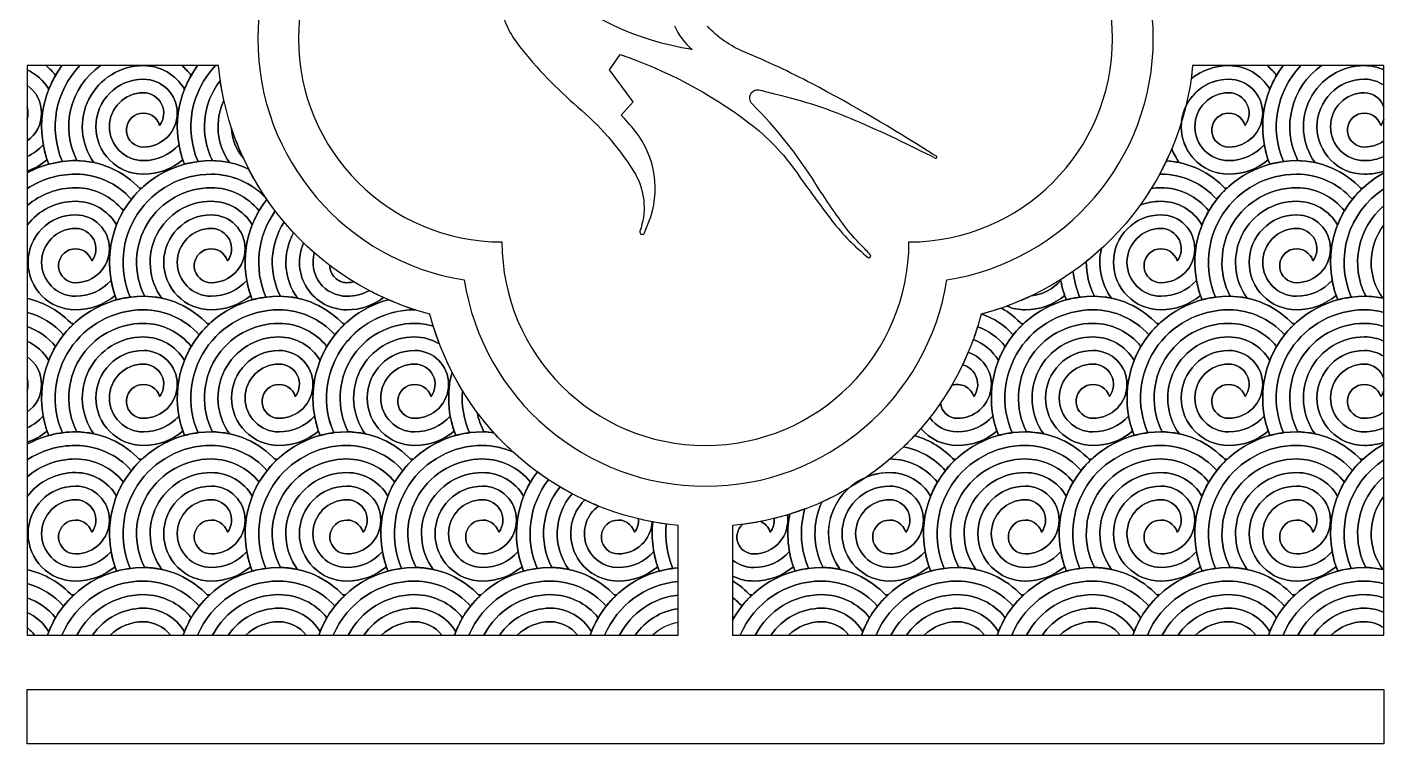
# Model space of a CAD drawing. Extents: x 46226 to 52544, y 29429 to 32275.
# Drawn here: x 49049 to 50049, y 30837 to 31366 of the extents above; entities that cross this region are included whole.
import ezdxf

# ---------------------------------------------------------------- set-up
doc = ezdxf.new("R2010")
doc.units = 0
doc.header["$LTSCALE"] = 1000
doc.header["$MEASUREMENT"] = 0
doc.layers.add('111', color=2, linetype='Continuous')

msp = doc.modelspace()

# ---------------------------------------------------------------- hatches: boundary and pattern name
h = msp.add_hatch(color=254)
h.dxf.hatch_style = 1
edge = h.paths.add_edge_path()
edge.add_arc((49399, 31357.4), 210, 246.3765, 246.4873)
edge.add_arc((49334.7, 31092.4), 75, 105.0249, 105.2453)
edge.add_arc((49384.7, 31192.4), 75, 201.4294, 201.6246, ccw=False)

# ---------------------------------------------------------------- linework, layer by layer
at = {"color": 254}
for points in [[(49345.9, 31154.2, -0.314682), (49190, 31337.4), (49049, 31337.4), (49049, 30917.4), (49529, 30917.4), (49529, 30998.3, -0.314682)], [(50049, 31337.4), (49908.1, 31337.4, -0.314682), (49752.2, 31154.2, -0.314682), (49569, 30998.3), (49569, 30917.4), (50049, 30917.4)]]:
    msp.add_lwpolyline(points, format="xyb", close=True, dxfattribs=at)
for points in [[(49064.9, 31320, 0.156813), (49049, 31334.3, 0.156813)], [(49065, 31264.7, -0.260921), (49074.7, 31337.4, -0.260921)], [(49063, 31337.4, -0.055516), (49070, 31330.3)], [(49087.8, 31337.4, 0.301155), (49075, 31266.7)], [(49085.7, 31267.4, -0.373627), (49103.1, 31337.4, -0.373627)], [(49164.9, 31320, 0.267156), (49134.7, 31337.4, 0.612657), (49098.3, 31265.9)], [(49165, 31264.7, -0.260921), (49174.7, 31337.4, -0.260921)], [(49163, 31337.4, -0.055516), (49170, 31330.3)], [(49187.8, 31337.4, 0.301155), (49175, 31266.7)], [(49964.9, 31320, 0.267156), (49934.7, 31337.4, 0.167718), (49906.9, 31327.8, 0.167718)], [(49965, 31264.7, -0.260921), (49974.7, 31337.4, -0.260921)], [(49963, 31337.4, -0.055516), (49970, 31330.3)], [(49987.8, 31337.4, 0.301155), (49975, 31266.7)], [(49985.7, 31267.4, -0.373627), (50003.1, 31337.4, -0.373627)], [(50049, 31334.3, 0.105907), (50034.7, 31337.4, 0.612657), (49998.3, 31265.9)], [(49049, 31322.9, -0.520634), (49049, 31281.9)], [(49163.8, 31268, -0.177369), (49134.7, 31257.4, -1), (49134.7, 31327.4, -1), (49134.7, 31277.4, -2), (49146.7, 31293.4, 0.618034), (49134.7, 31317.4, 1), (49134.7, 31267.4, 0.214424), (49160.9, 31279.1)], [(49185.7, 31267.4, -0.291681), (49191.3, 31326.2, -0.291681)], [(49963.8, 31268, -0.177369), (49934.7, 31257.4, -1), (49934.7, 31327.4, -1), (49934.7, 31277.4, -2), (49946.7, 31293.4, 0.618034), (49934.7, 31317.4, 1), (49934.7, 31267.4, 0.214424), (49960.9, 31279.1)], [(50049, 31259.7, -0.081243), (50034.7, 31257.4, -1), (50034.7, 31327.4, -0.153888), (50049, 31322.9, -0.153888)], [(49194.1, 31311.7, 0.274582), (49198.3, 31265.9)], [(50049, 31306.8, 0.329289), (50034.7, 31317.4, 1), (50034.7, 31267.4, 0.105907), (50049, 31270.4)], [(49049, 31298, 0.150303), (49049, 31306.8, 0.150303)], [(50049, 31281.9, -0.153888), (50034.7, 31277.4, -2), (50046.7, 31293.4, 0.086497), (50049, 31298, 0.086497)], [(49208.4, 31269.3, -0.174052), (49199.7, 31291.3, -0.174052)], [(49049, 31270.4, 0.106107), (49060.9, 31279.1)], [(49892.7, 31276.2, 0.065102), (49898.3, 31265.9)], [(49063.8, 31268, -0.094761), (49049, 31259.7, -0.094761)], [(49049, 31258.3, -0.124522), (49084.7, 31267.4, -0.210108), (49132.6, 31246.3)], [(49115, 31164.7, -0.52961), (49184.7, 31267.4, -0.110315), (49212.3, 31261.2, -0.110315)], [(49888.7, 31267.2, -0.194024), (49932.6, 31246.3)], [(49915, 31164.7, -0.52961), (49984.7, 31267.4, -0.210108), (50032.6, 31246.3, -0.210108)], [(49125.8, 31238.9, 0.214528), (49084.7, 31257.4, 0.146218), (49049, 31246.7, 0.146218)], [(49225.8, 31238.9, 0.214528), (49184.7, 31257.4, 0.538595), (49125, 31166.7)], [(49925.8, 31238.9, 0.214528), (49884.7, 31257.4, 0.003866), (49883.7, 31257.4, 0.003866)], [(50025.8, 31238.9, 0.214528), (49984.7, 31257.4, 0.538595), (49925, 31166.7)], [(50015, 31164.7, -0.380027), (50049, 31258.3, -0.380027)], [(49049, 31234.2, -0.178227), (49084.7, 31247.4, -0.229273), (49120, 31230.3)], [(49135.7, 31167.4, -0.560285), (49184.7, 31247.4, -0.229273), (49220, 31230.3, -0.229273)], [(49131.5, 31247.5, 0.012388), (49133.7, 31247.4, 0.012388)], [(49877.6, 31246.9, -0.03218), (49884.7, 31247.4, -0.229273), (49920, 31230.3)], [(49935.7, 31167.4, -0.560285), (49984.7, 31247.4, -0.229273), (50020, 31230.3, -0.229273)], [(49931.5, 31247.5, 0.012388), (49933.7, 31247.4, 0.012388)], [(50049, 31246.7, 0.363732), (50025, 31166.7)], [(50031.5, 31247.5, 0.012388), (50033.7, 31247.4, 0.012388)], [(49114.9, 31220, 0.267156), (49084.7, 31237.4, 0.232801), (49049, 31219.8, 0.232801)], [(49214.9, 31220, 0.267156), (49184.7, 31237.4, 0.612657), (49148.3, 31165.9)], [(49215, 31164.7, -0.267087), (49225.7, 31238.7, -0.267087)], [(49231.9, 31230.3, 0.262698), (49225, 31166.7)], [(49914.9, 31220, 0.267156), (49884.7, 31237.4, 0.086336), (49869.5, 31234.7, 0.086336)], [(50014.9, 31220, 0.267156), (49984.7, 31237.4, 0.612657), (49948.3, 31165.9)], [(50035.7, 31167.4, -0.34737), (50049, 31234.2, -0.34737)], [(49113.8, 31168, -0.177369), (49084.7, 31157.4, -1), (49084.7, 31227.4, -1), (49084.7, 31177.4, -2), (49096.7, 31193.4, 0.618034), (49084.7, 31217.4, 1), (49084.7, 31167.4, 0.214424), (49110.9, 31179.1)], [(49213.8, 31168, -0.177369), (49184.7, 31157.4, -1), (49184.7, 31227.4, -1), (49184.7, 31177.4, -2), (49196.7, 31193.4, 0.618034), (49184.7, 31217.4, 1), (49184.7, 31167.4, 0.214424), (49210.9, 31179.1)], [(49235.7, 31167.4, -0.266774), (49238.4, 31222.1, -0.266774)], [(49913.8, 31168, -0.177369), (49884.7, 31157.4, -1), (49884.7, 31227.4, -1), (49884.7, 31177.4, -2), (49896.7, 31193.4, 0.618034), (49884.7, 31217.4, 1), (49884.7, 31167.4, 0.214424), (49910.9, 31179.1)], [(50013.8, 31168, -0.177369), (49984.7, 31157.4, -1), (49984.7, 31227.4, -1), (49984.7, 31177.4, -2), (49996.7, 31193.4, 0.618034), (49984.7, 31217.4, 1), (49984.7, 31167.4, 0.214424), (50010.9, 31179.1)], [(49245.4, 31214.2, 0.291718), (49248.3, 31165.9)], [(50049, 31219.8, 0.332441), (50048.3, 31165.9)], [(49311.7, 31166.4, -0.162414), (49284.7, 31157.4, -0.54382), (49252.8, 31206.7)], [(49840.8, 31202.5, 0.216981), (49848.3, 31165.9)], [(49260.7, 31199.4, 0.500039), (49284.7, 31167.4, 0.123734), (49301.2, 31171.5, 0.123734)], [(49289.9, 31177.9, -0.052931), (49284.7, 31177.4, -0.417279), (49272.2, 31190, -0.417279)], [(49835.7, 31167.4, -0.121337), (49829.7, 31193, -0.121337)], [(49820, 31185.7, 0.075929), (49825, 31166.7)], [(49789, 31167.6, 0.182003), (49810.9, 31179.1)], [(49815, 31164.7, -0.051557), (49810.8, 31179.6, -0.051557)], [(49049, 31165.8, -0.152664), (49082.6, 31146.3)], [(49065, 31064.7, -0.52961), (49134.7, 31167.4, -0.210108), (49182.6, 31146.3, -0.210108)], [(49165, 31064.7, -0.52961), (49234.7, 31167.4, -0.210108), (49282.6, 31146.3, -0.210108)], [(49265, 31064.7, -0.448368), (49315.2, 31164.8, -0.448368)], [(49315, 31164.7, -0.000852), (49314.9, 31165, -0.000852)], [(49765, 31064.7, -0.52961), (49834.7, 31167.4, -0.210108), (49882.6, 31146.3, -0.210108)], [(49813.8, 31168, -0.177369), (49784.7, 31157.4, -0.100114), (49771.1, 31160.1, -0.100114)], [(49865, 31064.7, -0.52961), (49934.7, 31167.4, -0.210108), (49982.6, 31146.3, -0.210108)], [(49965, 31064.7, -0.52961), (50034.7, 31167.4, -0.055658), (50049, 31165.8, -0.055658)], [(49075.8, 31138.9, 0.146427), (49049, 31155.5, 0.146427)], [(49175.8, 31138.9, 0.214528), (49134.7, 31157.4, 0.538595), (49075, 31066.7)], [(49275.8, 31138.9, 0.214528), (49234.7, 31157.4, 0.538595), (49175, 31066.7)], [(49335, 31157.4, 0.001403), (49334.7, 31157.4, 0.538595), (49275, 31066.7)], [(49775.8, 31138.9, 0.128682), (49752.7, 31154.3, 0.128682)], [(49767.1, 31158.7, -0.076724), (49782.6, 31146.3)], [(49875.8, 31138.9, 0.214528), (49834.7, 31157.4, 0.538595), (49775, 31066.7)], [(49975.8, 31138.9, 0.214528), (49934.7, 31157.4, 0.538595), (49875, 31066.7)], [(50049, 31155.5, 0.066027), (50034.7, 31157.4, 0.538595), (49975, 31066.7)], [(49049, 31145, -0.145323), (49070, 31130.3)], [(49085.7, 31067.4, -0.560285), (49134.7, 31147.4, -0.229273), (49170, 31130.3, -0.229273)], [(49081.5, 31147.5, 0.012388), (49083.7, 31147.4, 0.012388)], [(49185.7, 31067.4, -0.560285), (49234.7, 31147.4, -0.229273), (49270, 31130.3, -0.229273)], [(49181.5, 31147.5, 0.012388), (49183.7, 31147.4, 0.012388)], [(49285.7, 31067.4, -0.560285), (49334.7, 31147.4, -0.077756), (49348.4, 31145.2, -0.077756)], [(49281.5, 31147.5, 0.012388), (49283.7, 31147.4, 0.012388)], [(49749.5, 31144.9, -0.142442), (49770, 31130.3)], [(49785.7, 31067.4, -0.560285), (49834.7, 31147.4, -0.229273), (49870, 31130.3, -0.229273)], [(49781.5, 31147.5, 0.012388), (49783.7, 31147.4, 0.012388)], [(49885.7, 31067.4, -0.560285), (49934.7, 31147.4, -0.229273), (49970, 31130.3, -0.229273)], [(49881.5, 31147.5, 0.012388), (49883.7, 31147.4, 0.012388)], [(49985.7, 31067.4, -0.560285), (50034.7, 31147.4, -0.081243), (50049, 31145, -0.081243)], [(49981.5, 31147.5, 0.012388), (49983.7, 31147.4, 0.012388)], [(49064.9, 31120, 0.156813), (49049, 31134.3, 0.156813)], [(49164.9, 31120, 0.267156), (49134.7, 31137.4, 0.612657), (49098.3, 31065.9)], [(49264.9, 31120, 0.267156), (49234.7, 31137.4, 0.612657), (49198.3, 31065.9)], [(49352.9, 31132.2, 0.137867), (49334.7, 31137.4, 0.612657), (49298.3, 31065.9)], [(49764.9, 31120, 0.17835), (49746.3, 31135.4, 0.17835)], [(49864.9, 31120, 0.267156), (49834.7, 31137.4, 0.612657), (49798.3, 31065.9)], [(49964.9, 31120, 0.267156), (49934.7, 31137.4, 0.612657), (49898.3, 31065.9)], [(50049, 31134.3, 0.105907), (50034.7, 31137.4, 0.612657), (49998.3, 31065.9)], [(49049, 31122.9, -0.520634), (49049, 31081.9, -0.520634)], [(49163.8, 31068, -0.177369), (49134.7, 31057.4, -1), (49134.7, 31127.4, -1), (49134.7, 31077.4, -2), (49146.7, 31093.4, 0.618034), (49134.7, 31117.4, 1), (49134.7, 31067.4, 0.214424), (49160.9, 31079.1)], [(49263.8, 31068, -0.177369), (49234.7, 31057.4, -1), (49234.7, 31127.4, -1), (49234.7, 31077.4, -2), (49246.7, 31093.4, 0.618034), (49234.7, 31117.4, 1), (49234.7, 31067.4, 0.214424), (49260.9, 31079.1)], [(49363.8, 31068, -0.177369), (49334.7, 31057.4, -1), (49334.7, 31127.4, -1), (49334.7, 31077.4, -2), (49346.7, 31093.4, 0.618034), (49334.7, 31117.4, 1), (49334.7, 31067.4, 0.214424), (49360.9, 31079.1)], [(49742.7, 31126.1, -0.849802), (49734.7, 31077.4, -0.385901), (49722.2, 31088.7, -0.385901)], [(49863.8, 31068, -0.177369), (49834.7, 31057.4, -1), (49834.7, 31127.4, -1), (49834.7, 31077.4, -2), (49846.7, 31093.4, 0.618034), (49834.7, 31117.4, 1), (49834.7, 31067.4, 0.214424), (49860.9, 31079.1)], [(49963.8, 31068, -0.177369), (49934.7, 31057.4, -1), (49934.7, 31127.4, -1), (49934.7, 31077.4, -2), (49946.7, 31093.4, 0.618034), (49934.7, 31117.4, 1), (49934.7, 31067.4, 0.214424), (49960.9, 31079.1)], [(50049, 31059.7, -0.081243), (50034.7, 31057.4, -1), (50034.7, 31127.4, -0.153888), (50049, 31122.9)], [(49365, 31064.7, -0.160262), (49362.2, 31111.5, -0.160262)], [(49730.5, 31101.6, -0.432167), (49746.7, 31093.4, 0.531995), (49738.5, 31116.9)], [(50049, 31106.8, 0.329289), (50034.7, 31117.4, 1), (50034.7, 31067.4, 0.105907), (50049, 31070.4, 0.105907)], [(49049, 31098, 0.150303), (49049, 31106.8)], [(50049, 31081.9, -0.153888), (50034.7, 31077.4, -2), (50046.7, 31093.4, 0.086497), (50049, 31098, 0.086497)], [(49369.9, 31097.7, 0.122647), (49375, 31066.7)], [(49385.7, 31067.4, -0.069691), (49380.7, 31081.8, -0.069691)], [(49049, 31070.4, 0.106107), (49060.9, 31079.1)], [(49714.3, 31077.9, 0.242444), (49734.7, 31067.4, 0.214424), (49760.9, 31079.1)], [(49063.8, 31068, -0.094761), (49049, 31059.7, -0.094761)], [(49049, 31058.3, -0.124522), (49084.7, 31067.4, -0.210108), (49132.6, 31046.3)], [(49115, 30964.7, -0.52961), (49184.7, 31067.4, -0.210108), (49232.6, 31046.3, -0.210108)], [(49215, 30964.7, -0.52961), (49284.7, 31067.4, -0.210108), (49332.6, 31046.3, -0.210108)], [(49315, 30964.7, -0.52961), (49384.7, 31067.4, -0.031978), (49393, 31066.8, -0.031978)], [(49703.1, 31064.7, -0.136041), (49732.6, 31046.3)], [(49763.8, 31068, -0.177369), (49734.7, 31057.4, -0.222405), (49707.8, 31069.9, -0.222405)], [(49715, 30964.7, -0.52961), (49784.7, 31067.4, -0.210108), (49832.6, 31046.3, -0.210108)], [(49815, 30964.7, -0.52961), (49884.7, 31067.4, -0.210108), (49932.6, 31046.3, -0.210108)], [(49915, 30964.7, -0.52961), (49984.7, 31067.4, -0.210108), (50032.6, 31046.3, -0.210108)], [(49125.8, 31038.9, 0.214528), (49084.7, 31057.4, 0.146218), (49049, 31046.7, 0.146218)], [(49225.8, 31038.9, 0.214528), (49184.7, 31057.4, 0.538595), (49125, 30966.7)], [(49325.8, 31038.9, 0.214528), (49284.7, 31057.4, 0.538595), (49225, 30966.7)], [(49407.1, 31052.6, 0.10523), (49384.7, 31057.4, 0.538595), (49325, 30966.7)], [(49725.8, 31038.9, 0.165694), (49695, 31056.4, 0.165694)], [(49825.8, 31038.9, 0.214528), (49784.7, 31057.4, 0.538595), (49725, 30966.7)], [(49925.8, 31038.9, 0.214528), (49884.7, 31057.4, 0.538595), (49825, 30966.7)], [(50025.8, 31038.9, 0.214528), (49984.7, 31057.4, 0.538595), (49925, 30966.7)], [(50015, 30964.7, -0.380027), (50049, 31058.3, -0.380027)], [(49049, 31034.2, -0.178227), (49084.7, 31047.4, -0.229273), (49120, 31030.3)], [(49135.7, 30967.4, -0.560285), (49184.7, 31047.4, -0.229273), (49220, 31030.3, -0.229273)], [(49131.5, 31047.5, 0.012388), (49133.7, 31047.4, 0.012388)], [(49235.7, 30967.4, -0.560285), (49284.7, 31047.4, -0.229273), (49320, 31030.3, -0.229273)], [(49231.5, 31047.5, 0.012388), (49233.7, 31047.4, 0.012388)], [(49335.7, 30967.4, -0.560285), (49384.7, 31047.4, -0.229273), (49420, 31030.3, -0.229273)], [(49331.5, 31047.5, 0.012388), (49333.7, 31047.4, 0.012388)], [(49685, 31047.4, -0.227225), (49720, 31030.3)], [(49735.7, 30967.4, -0.560285), (49784.7, 31047.4, -0.229273), (49820, 31030.3, -0.229273)], [(49731.5, 31047.5, 0.012388), (49733.7, 31047.4, 0.012388)], [(49835.7, 30967.4, -0.560285), (49884.7, 31047.4, -0.229273), (49920, 31030.3, -0.229273)], [(49831.5, 31047.5, 0.012388), (49833.7, 31047.4, 0.012388)], [(49935.7, 30967.4, -0.560285), (49984.7, 31047.4, -0.229273), (50020, 31030.3, -0.229273)], [(49931.5, 31047.5, 0.012388), (49933.7, 31047.4, 0.012388)], [(50049, 31046.7, 0.363732), (50025, 30966.7)], [(50031.5, 31047.5, 0.012388), (50033.7, 31047.4, 0.012388)], [(49114.9, 31020, 0.267156), (49084.7, 31037.4, 0.232801), (49049, 31019.8, 0.232801)], [(49214.9, 31020, 0.267156), (49184.7, 31037.4, 0.612657), (49148.3, 30965.9)], [(49314.9, 31020, 0.267156), (49284.7, 31037.4, 0.612657), (49248.3, 30965.9)], [(49414.9, 31020, 0.267156), (49384.7, 31037.4, 0.612657), (49348.3, 30965.9)], [(49415, 30964.7, -0.263121), (49425.1, 31037.9, -0.263121)], [(49433.3, 31032.1, 0.272433), (49425, 30966.7)], [(49714.9, 31020, 0.267156), (49684.7, 31037.4, 0.612657), (49648.3, 30965.9)], [(49814.9, 31020, 0.267156), (49784.7, 31037.4, 0.612657), (49748.3, 30965.9)], [(49914.9, 31020, 0.267156), (49884.7, 31037.4, 0.612657), (49848.3, 30965.9)], [(50014.9, 31020, 0.267156), (49984.7, 31037.4, 0.612657), (49948.3, 30965.9)], [(50035.7, 30967.4, -0.34737), (50049, 31034.2, -0.34737)], [(49113.8, 30968, -0.177369), (49084.7, 30957.4, -1), (49084.7, 31027.4, -1), (49084.7, 30977.4, -2), (49096.7, 30993.4, 0.618034), (49084.7, 31017.4, 1), (49084.7, 30967.4, 0.214424), (49110.9, 30979.1)], [(49213.8, 30968, -0.177369), (49184.7, 30957.4, -1), (49184.7, 31027.4, -1), (49184.7, 30977.4, -2), (49196.7, 30993.4, 0.618034), (49184.7, 31017.4, 1), (49184.7, 30967.4, 0.214424), (49210.9, 30979.1)], [(49313.8, 30968, -0.177369), (49284.7, 30957.4, -1), (49284.7, 31027.4, -1), (49284.7, 30977.4, -2), (49296.7, 30993.4, 0.618034), (49284.7, 31017.4, 1), (49284.7, 30967.4, 0.214424), (49310.9, 30979.1)], [(49413.8, 30968, -0.177369), (49384.7, 30957.4, -1), (49384.7, 31027.4, -1), (49384.7, 30977.4, -2), (49396.7, 30993.4, 0.618034), (49384.7, 31017.4, 1), (49384.7, 30967.4, 0.214424), (49410.9, 30979.1)], [(49435.7, 30967.4, -0.295306), (49441.8, 31026.8, -0.295306)], [(49450.7, 31021.8, 0.348559), (49448.3, 30965.9)], [(49713.8, 30968, -0.177369), (49684.7, 30957.4, -1), (49684.7, 31027.4, -1), (49684.7, 30977.4, -2), (49696.7, 30993.4, 0.618034), (49684.7, 31017.4, 1), (49684.7, 30967.4, 0.214424), (49710.9, 30979.1)], [(49813.8, 30968, -0.177369), (49784.7, 30957.4, -1), (49784.7, 31027.4, -1), (49784.7, 30977.4, -2), (49796.7, 30993.4, 0.618034), (49784.7, 31017.4, 1), (49784.7, 30967.4, 0.214424), (49810.9, 30979.1)], [(49913.8, 30968, -0.177369), (49884.7, 30957.4, -1), (49884.7, 31027.4, -1), (49884.7, 30977.4, -2), (49896.7, 30993.4, 0.618034), (49884.7, 31017.4, 1), (49884.7, 30967.4, 0.214424), (49910.9, 30979.1)], [(50013.8, 30968, -0.177369), (49984.7, 30957.4, -1), (49984.7, 31027.4, -1), (49984.7, 30977.4, -2), (49996.7, 30993.4, 0.618034), (49984.7, 31017.4, 1), (49984.7, 30967.4, 0.214424), (50010.9, 30979.1)], [(49513.8, 30968, -0.177369), (49484.7, 30957.4, -0.669013), (49460, 31017.2, -0.669013)], [(49470.2, 31012.7, 0.730123), (49484.7, 30967.4, 0.214424), (49510.9, 30979.1)], [(49622.3, 31010.6, 0.173992), (49625, 30966.7)], [(49635.7, 30967.4, -0.23168), (49634.9, 31015.7, -0.23168)], [(50049, 31019.8, 0.332441), (50048.3, 30965.9)], [(49509.7, 31001.1, -0.399329), (49484.7, 30977.4, -2), (49496.7, 30993.4, 0.177448), (49499.7, 31003.3)], [(49515, 30964.7, -0.123789), (49510.2, 31001, -0.123789)], [(49609.4, 31006.2, -0.460411), (49584.7, 30977.4, -0.686899), (49576.3, 30999.2, -0.686899)], [(49589.7, 31001.3, -0.223086), (49596.7, 30993.4, 0.182742), (49599.6, 31003.6)], [(49615, 30964.7, -0.143553), (49611.1, 31006.7, -0.143553)], [(49520.1, 30999.4, 0.129055), (49525, 30966.7)], [(49569, 30972.9, 0.170902), (49584.7, 30967.4, 0.214424), (49610.9, 30979.1)], [(49049, 30965.8, -0.152664), (49082.6, 30946.3)], [(49064, 30917.4, -0.317837), (49134.7, 30967.4, -0.210108), (49182.6, 30946.3)], [(49164, 30917.4, -0.317837), (49234.7, 30967.4, -0.210108), (49282.6, 30946.3)], [(49264, 30917.4, -0.317837), (49334.7, 30967.4, -0.210108), (49382.6, 30946.3)], [(49364, 30917.4, -0.317837), (49434.7, 30967.4, -0.210108), (49482.6, 30946.3)], [(49464, 30917.4, -0.297156), (49529, 30967.2)], [(49613.8, 30968, -0.177369), (49584.7, 30957.4, -0.116517), (49569, 30961.1, -0.116517)], [(49569, 30928.6, -0.273122), (49634.7, 30967.4, -0.210108), (49682.6, 30946.3)], [(49664, 30917.4, -0.317837), (49734.7, 30967.4, -0.210108), (49782.6, 30946.3)], [(49764, 30917.4, -0.317837), (49834.7, 30967.4, -0.210108), (49882.6, 30946.3)], [(49864, 30917.4, -0.317837), (49934.7, 30967.4, -0.210108), (49982.6, 30946.3)], [(49964, 30917.4, -0.317837), (50034.7, 30967.4, -0.055658), (50049, 30965.8)], [(49075.8, 30938.9, 0.146427), (49049, 30955.5, 0.146427)], [(49175.8, 30938.9, 0.214528), (49134.7, 30957.4, 0.302776), (49074.7, 30917.4, 0.302776)], [(49275.8, 30938.9, 0.214528), (49234.7, 30957.4, 0.302776), (49174.7, 30917.4, 0.302776)], [(49375.8, 30938.9, 0.214528), (49334.7, 30957.4, 0.302776), (49274.7, 30917.4, 0.302776)], [(49475.8, 30938.9, 0.214528), (49434.7, 30957.4, 0.302776), (49374.7, 30917.4, 0.302776)], [(49529, 30957.1, 0.279121), (49474.7, 30917.4, 0.279121)], [(49569, 30957.6, -0.068061), (49582.6, 30946.3)], [(49675.8, 30938.9, 0.214528), (49634.7, 30957.4, 0.302776), (49574.7, 30917.4, 0.302776)], [(49775.8, 30938.9, 0.214528), (49734.7, 30957.4, 0.302776), (49674.7, 30917.4, 0.302776)], [(49875.8, 30938.9, 0.214528), (49834.7, 30957.4, 0.302776), (49774.7, 30917.4, 0.302776)], [(49975.8, 30938.9, 0.214528), (49934.7, 30957.4, 0.302776), (49874.7, 30917.4, 0.302776)], [(50049, 30955.5, 0.066027), (50034.7, 30957.4, 0.302776), (49974.7, 30917.4, 0.302776)], [(49049, 30945, -0.145323), (49070, 30930.3)], [(49081.5, 30947.5, 0.012388), (49083.7, 30947.4, 0.012388)], [(49085.7, 30917.4, -0.281861), (49134.7, 30947.4, -0.229273), (49170, 30930.3)], [(49181.5, 30947.5, 0.012388), (49183.7, 30947.4, 0.012388)], [(49185.7, 30917.4, -0.281861), (49234.7, 30947.4, -0.229273), (49270, 30930.3)], [(49281.5, 30947.5, 0.012388), (49283.7, 30947.4, 0.012388)], [(49285.7, 30917.4, -0.281861), (49334.7, 30947.4, -0.229273), (49370, 30930.3)], [(49381.5, 30947.5, 0.012388), (49383.7, 30947.4, 0.012388)], [(49385.7, 30917.4, -0.281861), (49434.7, 30947.4, -0.229273), (49470, 30930.3)], [(49481.5, 30947.5, 0.012388), (49483.7, 30947.4, 0.012388)], [(49485.7, 30917.4, -0.254222), (49529, 30947.1)], [(49575.8, 30938.9, 0.042788), (49569, 30945.3, 0.042788)], [(49581.5, 30947.5, 0.012388), (49583.7, 30947.4, 0.012388)], [(49585.7, 30917.4, -0.281861), (49634.7, 30947.4, -0.229273), (49670, 30930.3)], [(49681.5, 30947.5, 0.012388), (49683.7, 30947.4, 0.012388)], [(49685.7, 30917.4, -0.281861), (49734.7, 30947.4, -0.229273), (49770, 30930.3)], [(49781.5, 30947.5, 0.012388), (49783.7, 30947.4, 0.012388)], [(49785.7, 30917.4, -0.281861), (49834.7, 30947.4, -0.229273), (49870, 30930.3)], [(49881.5, 30947.5, 0.012388), (49883.7, 30947.4, 0.012388)], [(49885.7, 30917.4, -0.281861), (49934.7, 30947.4, -0.229273), (49970, 30930.3)], [(49981.5, 30947.5, 0.012388), (49983.7, 30947.4, 0.012388)], [(49985.7, 30917.4, -0.281861), (50034.7, 30947.4, -0.081243), (50049, 30945)], [(49064.9, 30920, 0.156813), (49049, 30934.3, 0.156813)], [(49164.9, 30920, 0.267156), (49134.7, 30937.4, 0.250492), (49097.3, 30917.4, 0.250492)], [(49264.9, 30920, 0.267156), (49234.7, 30937.4, 0.250492), (49197.3, 30917.4, 0.250492)], [(49364.9, 30920, 0.267156), (49334.7, 30937.4, 0.250492), (49297.3, 30917.4, 0.250492)], [(49464.9, 30920, 0.267156), (49434.7, 30937.4, 0.250492), (49397.3, 30917.4, 0.250492)], [(49529, 30937, 0.217221), (49497.3, 30917.4, 0.217221)], [(49569, 30931.5, -0.008373), (49570, 30930.3)], [(49664.9, 30920, 0.267156), (49634.7, 30937.4, 0.250492), (49597.3, 30917.4, 0.250492)], [(49764.9, 30920, 0.267156), (49734.7, 30937.4, 0.250492), (49697.3, 30917.4, 0.250492)], [(49864.9, 30920, 0.267156), (49834.7, 30937.4, 0.250492), (49797.3, 30917.4, 0.250492)], [(49964.9, 30920, 0.267156), (49934.7, 30937.4, 0.250492), (49897.3, 30917.4, 0.250492)], [(50049, 30934.3, 0.105907), (50034.7, 30937.4, 0.250492), (49997.3, 30917.4, 0.250492)], [(49049, 30922.9, -0.0793), (49054.7, 30917.4)], [(49110.2, 30917.4, -0.196262), (49134.7, 30927.4, -0.236068), (49154.7, 30917.4)], [(49210.2, 30917.4, -0.196262), (49234.7, 30927.4, -0.236068), (49254.7, 30917.4)], [(49310.2, 30917.4, -0.196262), (49334.7, 30927.4, -0.236068), (49354.7, 30917.4)], [(49410.2, 30917.4, -0.196262), (49434.7, 30927.4, -0.236068), (49454.7, 30917.4)], [(49529, 30926.9, 0.154381), (49510.2, 30917.4, 0.154381)], [(49610.2, 30917.4, -0.196262), (49634.7, 30927.4, -0.236068), (49654.7, 30917.4)], [(49710.2, 30917.4, -0.196262), (49734.7, 30927.4, -0.236068), (49754.7, 30917.4)], [(49810.2, 30917.4, -0.196262), (49834.7, 30927.4, -0.236068), (49854.7, 30917.4)], [(49910.2, 30917.4, -0.196262), (49934.7, 30927.4, -0.236068), (49954.7, 30917.4)], [(50010.2, 30917.4, -0.196262), (50034.7, 30927.4, -0.153888), (50049, 30922.9)]]:
    msp.add_lwpolyline(points, format="xyb", dxfattribs=at)
at = {"layer": '111'}
for points in [[(49726.9, 31179.5, 0.855655), (49726.9, 31535.2, 0.855655), (49371.2, 31535.2, 0.855655), (49371.2, 31179.5, 0.855655)], [(49070, 31330.3, 0.055516), (49063, 31337.4), (49049, 31337.4), (49049, 31334.3, -0.156813), (49064.9, 31320, -0.038358)], [(49087.8, 31337.4), (49074.7, 31337.4, 0.260921), (49065, 31264.7, -0.034002), (49075, 31266.7, -0.301155)], [(49134.7, 31337.4), (49103.1, 31337.4, 0.373627), (49085.7, 31267.4, -0.048768), (49098.3, 31265.9, -0.612657)], [(49163, 31337.4), (49134.7, 31337.4, -0.267156), (49164.9, 31320, -0.038358), (49170, 31330.3, 0.055516)], [(49187.8, 31337.4), (49174.7, 31337.4, 0.260921), (49165, 31264.7, -0.034002), (49175, 31266.7, -0.301155)], [(49934.7, 31337.4), (49908.1, 31337.4, -0.011487), (49906.9, 31327.8, -0.167718)], [(49963, 31337.4), (49934.7, 31337.4, -0.267156), (49964.9, 31320, -0.038358), (49970, 31330.3, 0.055516)], [(49987.8, 31337.4), (49974.7, 31337.4, 0.260921), (49965, 31264.7, -0.034002), (49975, 31266.7, -0.301155)], [(50034.7, 31337.4), (50003.1, 31337.4, 0.373627), (49985.7, 31267.4, -0.048768), (49998.3, 31265.9, -0.612657)], [(50049, 31337.4), (50034.7, 31337.4, -0.105907), (50049, 31334.3)], [(49049, 31322.9), (49049, 31306.8, -0.150303), (49049, 31298), (49049, 31281.9, 0.520634)], [(49134.7, 31317.4, -0.618034), (49146.7, 31293.4, 2), (49134.7, 31277.4, 1), (49134.7, 31327.4, 1), (49134.7, 31257.4, 0.177369), (49163.8, 31268, -0.038358), (49160.9, 31279.1, -0.214424), (49134.7, 31267.4, -1)], [(49194.1, 31311.7, -0.0176), (49191.3, 31326.2, 0.291681), (49185.7, 31267.4, -0.048768), (49198.3, 31265.9, -0.274582)], [(49934.7, 31317.4, -0.618034), (49946.7, 31293.4, 2), (49934.7, 31277.4, 1), (49934.7, 31327.4, 0.29275), (49902.9, 31307, -0.013485), (49899.9, 31296.1, 0.4458), (49934.7, 31257.4, 0.177369), (49963.8, 31268, -0.038358), (49960.9, 31279.1, -0.214424), (49934.7, 31267.4, -1)], [(50034.7, 31317.4, -0.329289), (50049, 31306.8), (50049, 31322.9, 0.153888), (50034.7, 31327.4, 1), (50034.7, 31257.4, 0.081243), (50049, 31259.7), (50049, 31270.4, -0.105907), (50034.7, 31267.4, -1)], [(50049, 31298, -0.086497), (50046.7, 31293.4, 2), (50034.7, 31277.4, 0.153888), (50049, 31281.9)], [(49199.7, 31291.3, 0.174052), (49208.4, 31269.3, -0.028178)], [(49060.9, 31279.1, -0.106107), (49049, 31270.4), (49049, 31259.7, 0.094761), (49063.8, 31268, -0.038358)], [(49892.7, 31276.2, -0.01166), (49888.7, 31267.2, -0.037196), (49898.3, 31265.9, -0.065102)], [(49084.7, 31267.4, 0.124522), (49049, 31258.3), (49049, 31246.7, -0.146218), (49084.7, 31257.4, -0.214528), (49125.8, 31238.9, -0.033541), (49132.6, 31246.3, 0.210108)], [(49184.7, 31257.4, -0.209418), (49225.1, 31239.7, -0.02983), (49212.3, 31261.2, 0.110315), (49184.7, 31267.4, 0.52961), (49115, 31164.7, -0.034002), (49125, 31166.7, -0.538595)], [(49888.7, 31267.2, -0.013199), (49883.7, 31257.4, -0.003866), (49884.7, 31257.4, -0.214528), (49925.8, 31238.9, -0.033541), (49932.6, 31246.3, 0.194024)], [(49984.7, 31257.4, -0.214528), (50025.8, 31238.9, -0.033541), (50032.6, 31246.3, 0.210108), (49984.7, 31267.4, 0.52961), (49915, 31164.7, -0.034002), (49925, 31166.7, -0.538595)], [(50049, 31246.7), (50049, 31258.3, 0.380027), (50015, 31164.7, -0.034002), (50025, 31166.7, -0.363732)], [(49084.7, 31247.4, 0.178227), (49049, 31234.2), (49049, 31219.8, -0.232801), (49084.7, 31237.4, -0.267156), (49114.9, 31220, -0.038358), (49120, 31230.3, 0.229273)], [(49184.7, 31237.4, -0.267156), (49214.9, 31220, -0.038358), (49220, 31230.3, 0.229273), (49184.7, 31247.4, 0.560285), (49135.7, 31167.4, -0.048768), (49148.3, 31165.9, -0.612657)], [(49884.7, 31247.4, 0.03218), (49877.6, 31246.9, -0.017454), (49869.5, 31234.7, -0.086336), (49884.7, 31237.4, -0.267156), (49914.9, 31220, -0.038358), (49920, 31230.3, 0.229273)], [(49984.7, 31247.4, 0.560285), (49935.7, 31167.4, -0.048768), (49948.3, 31165.9, -0.612657), (49984.7, 31237.4, -0.267156), (50014.9, 31220, -0.038358), (50020, 31230.3, 0.229273)], [(49231.9, 31230.3, -0.012465), (49225.7, 31238.7, 0.267087), (49215, 31164.7, -0.034002), (49225, 31166.7, -0.262698)], [(50049, 31219.8), (50049, 31234.2, 0.34737), (50035.7, 31167.4, -0.048768), (50048.3, 31165.9, -0.332441)], [(49084.7, 31227.4, 1), (49084.7, 31157.4, 0.177369), (49113.8, 31168, -0.038358), (49110.9, 31179.1, -0.214424), (49084.7, 31167.4, -1), (49084.7, 31217.4, -0.618034), (49096.7, 31193.4, 2), (49084.7, 31177.4, 1)], [(49184.7, 31227.4, 1), (49184.7, 31157.4, 0.177369), (49213.8, 31168, -0.038358), (49210.9, 31179.1, -0.214424), (49184.7, 31167.4, -1), (49184.7, 31217.4, -0.618034), (49196.7, 31193.4, 2), (49184.7, 31177.4, 1)], [(49245.4, 31214.2, -0.012483), (49238.4, 31222.1, 0.266774), (49235.7, 31167.4, -0.048768), (49248.3, 31165.9, -0.291718)], [(49884.7, 31217.4, -0.618034), (49896.7, 31193.4, 2), (49884.7, 31177.4, 1), (49884.7, 31227.4, 1), (49884.7, 31157.4, 0.177369), (49913.8, 31168, -0.038358), (49910.9, 31179.1, -0.214424), (49884.7, 31167.4, -1)], [(49984.7, 31227.4, 1), (49984.7, 31157.4, 0.177369), (50013.8, 31168, -0.038358), (50010.9, 31179.1, -0.214424), (49984.7, 31167.4, -1), (49984.7, 31217.4, -0.618034), (49996.7, 31193.4, 2), (49984.7, 31177.4, 1)], [(49260.7, 31199.4, -0.012854), (49252.8, 31206.7, 0.54382), (49284.7, 31157.4, 0.162414), (49311.7, 31166.4, -0.013892), (49301.2, 31171.5, -0.123734), (49284.7, 31167.4, -0.500039)], [(49840.8, 31202.5, -0.017454), (49829.7, 31193, 0.121337), (49835.7, 31167.4, -0.048768), (49848.3, 31165.9, -0.216981)], [(49272.2, 31190, 0.417279), (49284.7, 31177.4, 0.052931), (49289.9, 31177.9, -0.025571)], [(49820, 31185.7, -0.013221), (49810.8, 31179.6, 0.051557), (49815, 31164.7, -0.034002), (49825, 31166.7, -0.075929)], [(49813.8, 31168, -0.038358), (49810.9, 31179.1, -0.182003), (49789, 31167.6, -0.023189), (49771.1, 31160.1, 0.100114), (49784.7, 31157.4, 0.177369)], [(49049, 31165.8), (49049, 31155.5, -0.146427), (49075.8, 31138.9, -0.033541), (49082.6, 31146.3, 0.152664)], [(49134.7, 31157.4, -0.214528), (49175.8, 31138.9, -0.033541), (49182.6, 31146.3, 0.210108), (49134.7, 31167.4, 0.52961), (49065, 31064.7, -0.034002), (49075, 31066.7, -0.538595)], [(49234.7, 31157.4, -0.214528), (49275.8, 31138.9, -0.033541), (49282.6, 31146.3, 0.210108), (49234.7, 31167.4, 0.52961), (49165, 31064.7, -0.034002), (49175, 31066.7, -0.538595)], [(49335, 31157.4, -0.025141), (49315.2, 31164.8, 0.448368), (49265, 31064.7, -0.034002), (49275, 31066.7, -0.540126)], [(49834.7, 31157.4, -0.214528), (49875.8, 31138.9, -0.033541), (49882.6, 31146.3, 0.210108), (49834.7, 31167.4, 0.52961), (49765, 31064.7, -0.034002), (49775, 31066.7, -0.538595)], [(49934.7, 31157.4, -0.214528), (49975.8, 31138.9, -0.033541), (49982.6, 31146.3, 0.210108), (49934.7, 31167.4, 0.52961), (49865, 31064.7, -0.034002), (49875, 31066.7, -0.538595)], [(50034.7, 31157.4, -0.066027), (50049, 31155.5), (50049, 31165.8, 0.055658), (50034.7, 31167.4, 0.52961), (49965, 31064.7, -0.034002), (49975, 31066.7, -0.538595)], [(49767.1, 31158.7, -0.017939), (49752.7, 31154.3, -0.128682), (49775.8, 31138.9, -0.033541), (49782.6, 31146.3, 0.076724)], [(49049, 31145), (49049, 31134.3, -0.156813), (49064.9, 31120, -0.038358), (49070, 31130.3, 0.145323)], [(49134.7, 31137.4, -0.267156), (49164.9, 31120, -0.038358), (49170, 31130.3, 0.229273), (49134.7, 31147.4, 0.560285), (49085.7, 31067.4, -0.048768), (49098.3, 31065.9, -0.612657)], [(49234.7, 31137.4, -0.267156), (49264.9, 31120, -0.038358), (49270, 31130.3, 0.229273), (49234.7, 31147.4, 0.560285), (49185.7, 31067.4, -0.048768), (49198.3, 31065.9, -0.612657)], [(49334.7, 31137.4, -0.137867), (49352.9, 31132.2, -0.016349), (49348.4, 31145.2, 0.077756), (49334.7, 31147.4, 0.560285), (49285.7, 31067.4, -0.048768), (49298.3, 31065.9, -0.612657)], [(49749.5, 31144.9, -0.011907), (49746.3, 31135.4, -0.17835), (49764.9, 31120, -0.038358), (49770, 31130.3, 0.142442)], [(49834.7, 31137.4, -0.267156), (49864.9, 31120, -0.038358), (49870, 31130.3, 0.229273), (49834.7, 31147.4, 0.560285), (49785.7, 31067.4, -0.048768), (49798.3, 31065.9, -0.612657)], [(49934.7, 31137.4, -0.267156), (49964.9, 31120, -0.038358), (49970, 31130.3, 0.229273), (49934.7, 31147.4, 0.560285), (49885.7, 31067.4, -0.048768), (49898.3, 31065.9, -0.612657)], [(50049, 31145, 0.081243), (50034.7, 31147.4, 0.560285), (49985.7, 31067.4, -0.048768), (49998.3, 31065.9, -0.612657), (50034.7, 31137.4, -0.105907), (50049, 31134.3)], [(49049, 31122.9), (49049, 31106.8, -0.150303), (49049, 31098), (49049, 31081.9, 0.520634)], [(49134.7, 31117.4, -0.618034), (49146.7, 31093.4, 2), (49134.7, 31077.4, 1), (49134.7, 31127.4, 1), (49134.7, 31057.4, 0.177369), (49163.8, 31068, -0.038358), (49160.9, 31079.1, -0.214424), (49134.7, 31067.4, -1)], [(49234.7, 31117.4, -0.618034), (49246.7, 31093.4, 2), (49234.7, 31077.4, 1), (49234.7, 31127.4, 1), (49234.7, 31057.4, 0.177369), (49263.8, 31068, -0.038358), (49260.9, 31079.1, -0.214424), (49234.7, 31067.4, -1)], [(49334.7, 31117.4, -0.618034), (49346.7, 31093.4, 2), (49334.7, 31077.4, 1), (49334.7, 31127.4, 1), (49334.7, 31057.4, 0.177369), (49363.8, 31068, -0.038358), (49360.9, 31079.1, -0.214424), (49334.7, 31067.4, -1)], [(49742.7, 31126.1, -0.012002), (49738.5, 31116.9, -0.531995), (49746.7, 31093.4, 0.432167), (49730.5, 31101.6, -0.018297), (49722.2, 31088.7, 0.385901), (49734.7, 31077.4, 0.849802)], [(49834.7, 31117.4, -0.618034), (49846.7, 31093.4, 2), (49834.7, 31077.4, 1), (49834.7, 31127.4, 1), (49834.7, 31057.4, 0.177369), (49863.8, 31068, -0.038358), (49860.9, 31079.1, -0.214424), (49834.7, 31067.4, -1)], [(49934.7, 31127.4, 1), (49934.7, 31057.4, 0.177369), (49963.8, 31068, -0.038358), (49960.9, 31079.1, -0.214424), (49934.7, 31067.4, -1), (49934.7, 31117.4, -0.618034), (49946.7, 31093.4, 2), (49934.7, 31077.4, 1)], [(50034.7, 31117.4, -0.329289), (50049, 31106.8), (50049, 31122.9, 0.153888), (50034.7, 31127.4, 1), (50034.7, 31057.4, 0.081243), (50049, 31059.7), (50049, 31070.4, -0.105907), (50034.7, 31067.4, -1)], [(49369.9, 31097.7, -0.018818), (49362.2, 31111.5, 0.160262), (49365, 31064.7, -0.034002), (49375, 31066.7, -0.122647)], [(50034.7, 31077.4, 0.153888), (50049, 31081.9), (50049, 31098, -0.086497), (50046.7, 31093.4, 2)], [(49380.7, 31081.8, 0.069691), (49385.7, 31067.4, -0.028073), (49393, 31066.8, -0.023023)], [(49060.9, 31079.1, -0.106107), (49049, 31070.4), (49049, 31059.7, 0.094761), (49063.8, 31068, -0.038358)], [(49763.8, 31068, -0.038358), (49760.9, 31079.1, -0.214424), (49734.7, 31067.4, -0.242444), (49714.3, 31077.9, -0.012204), (49707.8, 31069.9, 0.222405), (49734.7, 31057.4, 0.177369)], [(49084.7, 31067.4, 0.124522), (49049, 31058.3), (49049, 31046.7, -0.146218), (49084.7, 31057.4, -0.214528), (49125.8, 31038.9, -0.033541), (49132.6, 31046.3, 0.210108)], [(49184.7, 31057.4, -0.214528), (49225.8, 31038.9, -0.033541), (49232.6, 31046.3, 0.210108), (49184.7, 31067.4, 0.52961), (49115, 30964.7, -0.034002), (49125, 30966.7, -0.538595)], [(49284.7, 31057.4, -0.214528), (49325.8, 31038.9, -0.033541), (49332.6, 31046.3, 0.210108), (49284.7, 31067.4, 0.52961), (49215, 30964.7, -0.034002), (49225, 30966.7, -0.538595)], [(49384.7, 31057.4, -0.10523), (49407.1, 31052.6, -0.023872), (49393, 31066.8, 0.028073), (49385.7, 31067.4, 0.003901), (49384.7, 31067.4, 0.52961), (49315, 30964.7, -0.034002), (49325, 30966.7, -0.538595)], [(49703.1, 31064.7, -0.013837), (49695, 31056.4, -0.165694), (49725.8, 31038.9, -0.033541), (49732.6, 31046.3, 0.136041)], [(49784.7, 31057.4, -0.214528), (49825.8, 31038.9, -0.033541), (49832.6, 31046.3, 0.210108), (49784.7, 31067.4, 0.52961), (49715, 30964.7, -0.034002), (49725, 30966.7, -0.538595)], [(49884.7, 31057.4, -0.214528), (49925.8, 31038.9, -0.033541), (49932.6, 31046.3, 0.210108), (49884.7, 31067.4, 0.52961), (49815, 30964.7, -0.034002), (49825, 30966.7, -0.538595)], [(49984.7, 31057.4, -0.214528), (50025.8, 31038.9, -0.033541), (50032.6, 31046.3, 0.210108), (49984.7, 31067.4, 0.52961), (49915, 30964.7, -0.034002), (49925, 30966.7, -0.538595)], [(50049, 31046.7), (50049, 31058.3, 0.380027), (50015, 30964.7, -0.034002), (50025, 30966.7, -0.363732)], [(49084.7, 31047.4, 0.178227), (49049, 31034.2), (49049, 31019.8, -0.232801), (49084.7, 31037.4, -0.267156), (49114.9, 31020, -0.038358), (49120, 31030.3, 0.229273)], [(49184.7, 31037.4, -0.267156), (49214.9, 31020, -0.038358), (49220, 31030.3, 0.229273), (49184.7, 31047.4, 0.560285), (49135.7, 30967.4, -0.048768), (49148.3, 30965.9, -0.612657)], [(49284.7, 31037.4, -0.267156), (49314.9, 31020, -0.038358), (49320, 31030.3, 0.229273), (49284.7, 31047.4, 0.560285), (49235.7, 30967.4, -0.048768), (49248.3, 30965.9, -0.612657)], [(49384.7, 31037.4, -0.267156), (49414.9, 31020, -0.038358), (49420, 31030.3, 0.229273), (49384.7, 31047.4, 0.560285), (49335.7, 30967.4, -0.048768), (49348.3, 30965.9, -0.612657)], [(49685, 31047.4, -0.026408), (49667.4, 31033.9, -0.098811), (49684.7, 31037.4, -0.267156), (49714.9, 31020, -0.038358), (49720, 31030.3, 0.227225)], [(49784.7, 31037.4, -0.267156), (49814.9, 31020, -0.038358), (49820, 31030.3, 0.229273), (49784.7, 31047.4, 0.560285), (49735.7, 30967.4, -0.048768), (49748.3, 30965.9, -0.612657)], [(49884.7, 31037.4, -0.267156), (49914.9, 31020, -0.038358), (49920, 31030.3, 0.229273), (49884.7, 31047.4, 0.560285), (49835.7, 30967.4, -0.048768), (49848.3, 30965.9, -0.612657)], [(49984.7, 31037.4, -0.267156), (50014.9, 31020, -0.038358), (50020, 31030.3, 0.229273), (49984.7, 31047.4, 0.560285), (49935.7, 30967.4, -0.048768), (49948.3, 30965.9, -0.612657)], [(49433.3, 31032.1, -0.01192), (49425.1, 31037.9, 0.263121), (49415, 30964.7, -0.034002), (49425, 30966.7, -0.272433)], [(50049, 31019.8), (50049, 31034.2, 0.34737), (50035.7, 30967.4, -0.048768), (50048.3, 30965.9, -0.332441)], [(49084.7, 31027.4, 1), (49084.7, 30957.4, 0.177369), (49113.8, 30968, -0.038358), (49110.9, 30979.1, -0.214424), (49084.7, 30967.4, -1), (49084.7, 31017.4, -0.618034), (49096.7, 30993.4, 2), (49084.7, 30977.4, 1)], [(49184.7, 31017.4, -0.618034), (49196.7, 30993.4, 2), (49184.7, 30977.4, 1), (49184.7, 31027.4, 1), (49184.7, 30957.4, 0.177369), (49213.8, 30968, -0.038358), (49210.9, 30979.1, -0.214424), (49184.7, 30967.4, -1)], [(49284.7, 31017.4, -0.618034), (49296.7, 30993.4, 2), (49284.7, 30977.4, 1), (49284.7, 31027.4, 1), (49284.7, 30957.4, 0.177369), (49313.8, 30968, -0.038358), (49310.9, 30979.1, -0.214424), (49284.7, 30967.4, -1)], [(49384.7, 31017.4, -0.618034), (49396.7, 30993.4, 2), (49384.7, 30977.4, 1), (49384.7, 31027.4, 1), (49384.7, 30957.4, 0.177369), (49413.8, 30968, -0.038358), (49410.9, 30979.1, -0.214424), (49384.7, 30967.4, -1)], [(49384.7, 31027.4, -1), (49384.7, 30977.4, -2), (49396.7, 30993.4, 0.618034), (49384.7, 31017.4, 1), (49384.7, 30967.4, 0.214424), (49410.9, 30979.1, 0.038358), (49413.8, 30968, -0.177369), (49384.7, 30957.4, -1)], [(49450.7, 31021.8, -0.012108), (49441.8, 31026.8, 0.295306), (49435.7, 30967.4, -0.048768), (49448.3, 30965.9, -0.348559)], [(49654.6, 31025.8, -0.026408), (49634.9, 31015.7, 0.23168), (49635.7, 30967.4, -0.048768), (49648.3, 30965.9, -0.384092)], [(49684.7, 31017.4, -0.618034), (49696.7, 30993.4, 2), (49684.7, 30977.4, 1), (49684.7, 31027.4, 1), (49684.7, 30957.4, 0.177369), (49713.8, 30968, -0.038358), (49710.9, 30979.1, -0.214424), (49684.7, 30967.4, -1)], [(49784.7, 31017.4, -0.618034), (49796.7, 30993.4, 2), (49784.7, 30977.4, 1), (49784.7, 31027.4, 1), (49784.7, 30957.4, 0.177369), (49813.8, 30968, -0.038358), (49810.9, 30979.1, -0.214424), (49784.7, 30967.4, -1)], [(49884.7, 31017.4, -0.618034), (49896.7, 30993.4, 2), (49884.7, 30977.4, 1), (49884.7, 31027.4, 1), (49884.7, 30957.4, 0.177369), (49913.8, 30968, -0.038358), (49910.9, 30979.1, -0.214424), (49884.7, 30967.4, -1)], [(49984.7, 31027.4, 1), (49984.7, 30957.4, 0.177369), (50013.8, 30968, -0.038358), (50010.9, 30979.1, -0.214424), (49984.7, 30967.4, -1), (49984.7, 31017.4, -0.618034), (49996.7, 30993.4, 2), (49984.7, 30977.4, 1)], [(49470.2, 31012.7, -0.013233), (49460, 31017.2, 0.669013), (49484.7, 30957.4, 0.177369), (49513.8, 30968, -0.038358), (49510.9, 30979.1, -0.214424), (49484.7, 30967.4, -0.730123)], [(49622.3, 31010.6, -0.014097), (49611.1, 31006.7, 0.143553), (49615, 30964.7, -0.034002), (49625, 30966.7, -0.173992)], [(49509.7, 31001.1, -0.012174), (49499.7, 31003.3, -0.177448), (49496.7, 30993.4, 2), (49484.7, 30977.4, 0.399329)], [(49520.1, 30999.4, -0.011922), (49510.2, 31001, 0.123789), (49515, 30964.7, -0.034002), (49525, 30966.7, -0.129055)], [(49609.4, 31006.2, -0.012033), (49599.6, 31003.6, -0.182742), (49596.7, 30993.4, 0.223086), (49589.7, 31001.3, -0.016104), (49576.3, 30999.2, 0.686899), (49584.7, 30977.4, 0.460411)], [(49613.8, 30968, -0.038358), (49610.9, 30979.1, -0.214424), (49584.7, 30967.4, -0.170902), (49569, 30972.9), (49569, 30961.1, 0.116517), (49584.7, 30957.4, 0.177369)], [(49049, 30965.8), (49049, 30955.5, -0.146427), (49075.8, 30938.9, -0.033541), (49082.6, 30946.3, 0.152664)], [(49134.7, 30957.4, -0.214528), (49175.8, 30938.9, -0.033541), (49182.6, 30946.3, 0.210108), (49134.7, 30967.4, 0.317837), (49064, 30917.4), (49074.7, 30917.4, -0.302776)], [(49234.7, 30957.4, -0.214528), (49275.8, 30938.9, -0.033541), (49282.6, 30946.3, 0.210108), (49234.7, 30967.4, 0.317837), (49164, 30917.4), (49174.7, 30917.4, -0.302776)], [(49334.7, 30967.4, 0.317837), (49264, 30917.4), (49274.7, 30917.4, -0.302776), (49334.7, 30957.4, -0.214528), (49375.8, 30938.9, -0.033541), (49382.6, 30946.3, 0.210108)], [(49434.7, 30957.4, -0.214528), (49475.8, 30938.9, -0.033541), (49482.6, 30946.3, 0.210108), (49434.7, 30967.4, 0.317837), (49364, 30917.4), (49374.7, 30917.4, -0.302776)], [(49529, 30957.1), (49529, 30967.2, 0.297156), (49464, 30917.4), (49474.7, 30917.4, -0.279121)], [(49634.7, 30957.4, -0.214528), (49675.8, 30938.9, -0.033541), (49682.6, 30946.3, 0.210108), (49634.7, 30967.4, 0.273122), (49569, 30928.6), (49569, 30917.4), (49574.7, 30917.4, -0.302776)], [(49734.7, 30967.4, 0.317837), (49664, 30917.4), (49674.7, 30917.4, -0.302776), (49734.7, 30957.4, -0.214528), (49775.8, 30938.9, -0.033541), (49782.6, 30946.3, 0.210108)], [(49834.7, 30957.4, -0.214528), (49875.8, 30938.9, -0.033541), (49882.6, 30946.3, 0.210108), (49834.7, 30967.4, 0.317837), (49764, 30917.4), (49774.7, 30917.4, -0.302776)], [(49934.7, 30957.4, -0.214528), (49975.8, 30938.9, -0.033541), (49982.6, 30946.3, 0.210108), (49934.7, 30967.4, 0.317837), (49864, 30917.4), (49874.7, 30917.4, -0.302776)], [(50034.7, 30957.4, -0.066027), (50049, 30955.5), (50049, 30965.8, 0.055658), (50034.7, 30967.4, 0.317837), (49964, 30917.4), (49974.7, 30917.4, -0.302776)], [(49569, 30957.6), (49569, 30945.3, -0.042788), (49575.8, 30938.9, -0.033541), (49582.6, 30946.3, 0.068061)], [(49049, 30945), (49049, 30934.3, -0.156813), (49064.9, 30920, -0.038358), (49070, 30930.3, 0.145323)], [(49134.7, 30937.4, -0.267156), (49164.9, 30920, -0.038358), (49170, 30930.3, 0.229273), (49134.7, 30947.4, 0.281861), (49085.7, 30917.4), (49097.3, 30917.4, -0.250492)], [(49234.7, 30937.4, -0.267156), (49264.9, 30920, -0.038358), (49270, 30930.3, 0.229273), (49234.7, 30947.4, 0.281861), (49185.7, 30917.4), (49197.3, 30917.4, -0.250492)], [(49334.7, 30947.4, 0.281861), (49285.7, 30917.4), (49297.3, 30917.4, -0.250492), (49334.7, 30937.4, -0.267156), (49364.9, 30920, -0.038358), (49370, 30930.3, 0.229273)], [(49434.7, 30947.4, 0.281861), (49385.7, 30917.4), (49397.3, 30917.4, -0.250492), (49434.7, 30937.4, -0.267156), (49464.9, 30920, -0.038358), (49470, 30930.3, 0.229273)], [(49529, 30947.1, 0.254222), (49485.7, 30917.4), (49497.3, 30917.4, -0.217221), (49529, 30937)], [(49634.7, 30937.4, -0.267156), (49664.9, 30920, -0.038358), (49670, 30930.3, 0.229273), (49634.7, 30947.4, 0.281861), (49585.7, 30917.4), (49597.3, 30917.4, -0.250492)], [(49734.7, 30947.4, 0.281861), (49685.7, 30917.4), (49697.3, 30917.4, -0.250492), (49734.7, 30937.4, -0.267156), (49764.9, 30920, -0.038358), (49770, 30930.3, 0.229273)], [(49834.7, 30947.4, 0.281861), (49785.7, 30917.4), (49797.3, 30917.4, -0.250492), (49834.7, 30937.4, -0.267156), (49864.9, 30920, -0.038358), (49870, 30930.3, 0.229273)], [(49934.7, 30947.4, 0.281861), (49885.7, 30917.4), (49897.3, 30917.4, -0.250492), (49934.7, 30937.4, -0.267156), (49964.9, 30920, -0.038358), (49970, 30930.3, 0.229273)], [(50034.7, 30937.4, -0.105907), (50049, 30934.3), (50049, 30945, 0.081243), (50034.7, 30947.4, 0.281861), (49985.7, 30917.4), (49997.3, 30917.4, -0.250492)], [(49049, 30922.9), (49049, 30917.4), (49054.7, 30917.4, 0.0793)], [(49134.7, 30927.4, 0.196262), (49110.2, 30917.4), (49154.7, 30917.4, 0.236068)], [(49234.7, 30927.4, 0.196262), (49210.2, 30917.4), (49254.7, 30917.4, 0.236068)], [(49334.7, 30927.4, 0.196262), (49310.2, 30917.4), (49354.7, 30917.4, 0.236068)], [(49434.7, 30927.4, 0.196262), (49410.2, 30917.4), (49454.7, 30917.4, 0.236068)], [(49529, 30926.9, 0.154381), (49510.2, 30917.4), (49529, 30917.4)], [(49634.7, 30927.4, 0.196262), (49610.2, 30917.4), (49654.7, 30917.4, 0.236068)], [(49734.7, 30927.4, 0.196262), (49710.2, 30917.4), (49754.7, 30917.4, 0.236068)], [(49834.7, 30927.4, 0.196262), (49810.2, 30917.4), (49854.7, 30917.4, 0.236068)], [(49934.7, 30927.4, 0.196262), (49910.2, 30917.4), (49954.7, 30917.4, 0.236068)], [(50049, 30922.9, 0.153888), (50034.7, 30927.4, 0.196262), (50010.2, 30917.4), (50049, 30917.4)]]:
    msp.add_lwpolyline(points, format="xyb", close=True, dxfattribs=at)
for points in [[(49399, 31507.4, 1), (49399, 31207.4, 1)], [(49699, 31207.4, 1), (49699, 31507.4, 1)], [(49526.3, 31366.8, 0.121875), (49539.3, 31349.2, -0.142449), (49429.4, 31400.9, -0.038571)], [(49397.6, 31381.9, 0.115756), (49411.9, 31351.6, 0.048629), (49455, 31306.9, -0.075094), (49496, 31259.7, -0.205823), (49502.2, 31220.5, -0.021786), (49500.7, 31215.4, 0.981469), (49504.1, 31214.2, -0.002626), (49507.1, 31221.7, 0.270702), (49497.1, 31289.2, 0.021157), (49486.8, 31301), (49495.6, 31310.8), (49478.3, 31334.2), (49486.1, 31345.6, -0.080826), (49581, 31295.3, -0.078445), (49616.5, 31258.3, 0.011353), (49642.5, 31222.8, 0.06118), (49668.9, 31196, 0.898084), (49670.6, 31197.7, 0.02803), (49663.8, 31205, -0.040042), (49651.3, 31219.5, -0.018969), (49630.4, 31250.1, 0.055414), (49583.4, 31309.3, -0.776448), (49589.4, 31319.4, 0.014491), (49601.2, 31316.3, -0.044552), (49659.6, 31297, -0.016743), (49718.4, 31269.2, 0.999974), (49719.2, 31270.6, -0.024366), (49715.3, 31272.8, 0.022109), (49627.3, 31324.2, 0.022944), (49577.6, 31347.5, -0.108093), (49550.4, 31366.5, -0.040084)], [(49399, 31207.4, 1), (49699, 31207.4, 1)]]:
    msp.add_lwpolyline(points, format="xyb", dxfattribs=at)
msp.add_lwpolyline([(49049, 30877.4), (50049, 30877.4), (50049, 30837.4), (49049, 30837.4)], close=True, dxfattribs=at)

doc.saveas('drawing.dxf')
